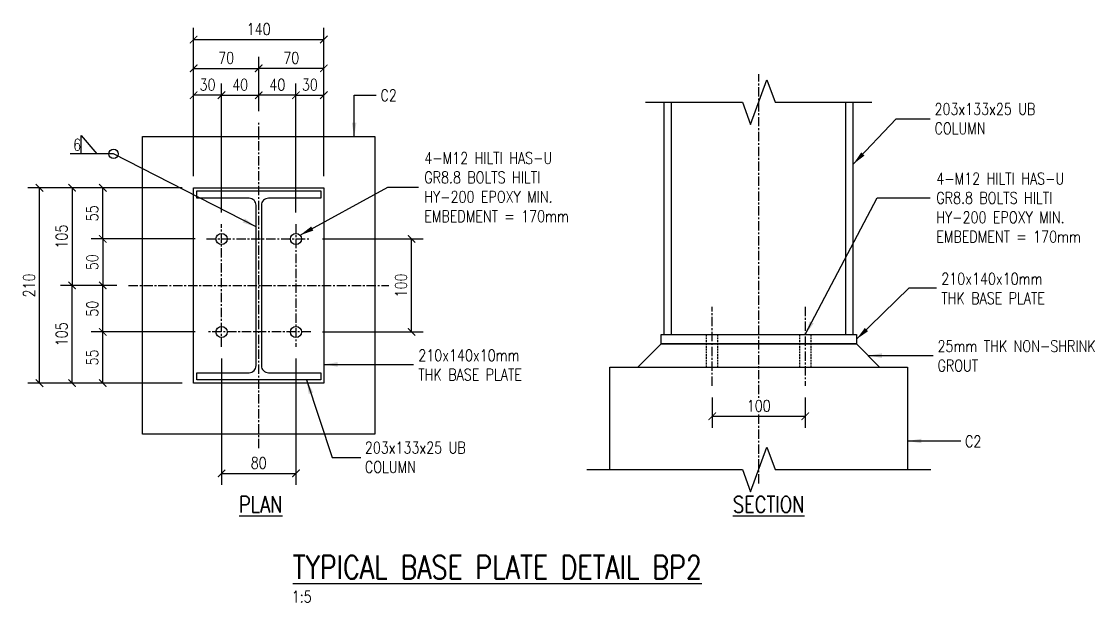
# Model space of a CAD drawing. Header units: metres. Extents: x -275466 to 90519, y -3176 to 139523.
# Drawn here: x 4139 to 5293, y 119998 to 120623 of the extents above; entities that cross this region are included whole.
import ezdxf

# ---------------------------------------------------------------- set-up
doc = ezdxf.new("R2010")
doc.units = ezdxf.units.M
doc.linetypes.add('VB-cl10', pattern=[16, 10, -2, 2, -2])
doc.linetypes.add('VB-dash2', pattern=[3, 2, -1])
for name, color, linetype in [('GCE0003_SC_Plan L0 - 0.35', 3, 'Continuous'), ('GCE1010_SC_Elev - 0.18', 8, 'Continuous'), ('GCE1013_SC_Elev - 0.5', 2, 'Continuous'), ('GCE1014_SC_Elev - Hidden', 1, 'VB-dash2'), ('GCE8001_GF_0.18', 8, 'Continuous'), ('GCE8021_GG_Gridline', 7, 'VB-cl10'), ('GCE8052_GT_0.35', 3, 'Continuous'), ('GCE8053_GT_0.5', 2, 'Continuous')]:
    doc.layers.add(name, color=color, linetype=linetype)
doc.styles.add('1-5      h 25', font='romans.shx', dxfattribs={"width": 0.8, "height": 12.5})
doc.styles.add('1-5      h 35', font='romans.shx', dxfattribs={"width": 0.8, "height": 17.5})
doc.styles.get("Standard").update_dxf_attribs({"font": 'romans.shx', "width": 0.8})
doc.dimstyles.new('1-5', dxfattribs={"dimscale": 0, "dimtxt": 12.5, "dimasz": 8, "dimexe": 12.5, "dimexo": 12.5, "dimgap": 5, "dimtad": 1, "dimdec": 0, "dimzin": 0, "dimtxsty": '1-5      h 25', "dimblk": 'ARCHTICK', "dimcen": 0, "dimclrd": 7, "dimclre": 7, "dimclrt": 3, "dimadec": 0, "dimazin": 0, "dimtfac": 1, "dimtdec": 0, "dimtix": 1, "dimtmove": 2, "dimatfit": 0, "dimldrblk": 'NONE', "dimfxl": 1, "dimtfill": 1, "dimtolj": 1, "dimtzin": 0, "dimarcsym": 0})
doc.dimstyles.new('1-5$7', dxfattribs={"dimscale": 0, "dimtxt": 12.5, "dimasz": 15, "dimexe": 12.5, "dimexo": 12.5, "dimgap": 5, "dimtad": 1, "dimdec": 0, "dimzin": 0, "dimtxsty": '1-5      h 25', "dimblk": 'ARCHTICK', "dimcen": 0, "dimclrd": 7, "dimclre": 7, "dimclrt": 3, "dimadec": 0, "dimazin": 0, "dimtfac": 1, "dimtdec": 0, "dimtix": 1, "dimtmove": 2, "dimatfit": 0, "dimfxl": 1, "dimtfill": 1, "dimtolj": 1, "dimtzin": 0, "dimarcsym": 0})

# ---------------------------------------------------------------- blocks, each defined once
blk = doc.blocks.new('_ArchTick')
at = {"color": 0, "linetype": 'ByBlock', "const_width": 0.15}
blk.add_lwpolyline([(-0.5, -0.5), (0.5, 0.5)], dxfattribs=at)
blk = doc.blocks.new('*D68')
at = {"layer": 'Defpoints', "color": 0, "transparency": 16777216}
for p in [(4354.5, 120273.3), (4434.5, 120273.3), (4434.5, 120137.3)]:
    blk.add_point(p, dxfattribs=at)
at = {"layer": 'GCE0003_SC_Plan L0 - 0.35', "color": 7, "lineweight": -2, "transparency": 16777216}
for p, q in [((4354.5, 120260.8), (4354.5, 120124.8)), ((4434.5, 120260.8), (4434.5, 120124.8)), ((4354.5, 120137.3), (4434.5, 120137.3))]:
    blk.add_line(p, q, dxfattribs=at)
at = {"layer": 'GCE0003_SC_Plan L0 - 0.35', "color": 7, "lineweight": -2, "transparency": 16777216, "xscale": 8, "yscale": 8, "zscale": 8, "rotation": 180}
blk.add_blockref('_ArchTick', (4354.5, 120137.3), dxfattribs=at)
at = {"layer": 'GCE0003_SC_Plan L0 - 0.35', "color": 7, "lineweight": -2, "transparency": 16777216, "xscale": 8, "yscale": 8, "zscale": 8}
blk.add_blockref('_ArchTick', (4434.5, 120137.3), dxfattribs=at)
at = {"layer": 'GCE0003_SC_Plan L0 - 0.35', "color": 3, "transparency": 16777216, "insert": (4394.5, 120148.5), "char_height": 12.5, "attachment_point": 5, "style": '1-5      h 25', "bg_fill": 3, "box_fill_scale": 1.1, "bg_fill_color": 256, "bg_fill_true_color": 13158600, "bg_fill_transparency": 0}
blk.add_mtext('\\A1;80', dxfattribs=at)
blk = doc.blocks.new('_None')
blk = doc.blocks.new('*D69')
at = {"layer": 'Defpoints', "color": 0, "transparency": 16777216}
for p in [(4450.5, 120389.3), (4558.8, 120389.3), (4450.5, 120289.3)]:
    blk.add_point(p, dxfattribs=at)
at = {"layer": 'GCE0003_SC_Plan L0 - 0.35', "color": 7, "lineweight": -2, "transparency": 16777216}
for p, q in [((4463, 120389.3), (4571.3, 120389.3)), ((4558.8, 120289.3), (4558.8, 120389.3)), ((4463, 120289.3), (4571.3, 120289.3))]:
    blk.add_line(p, q, dxfattribs=at)
at = {"layer": 'GCE0003_SC_Plan L0 - 0.35', "color": 7, "lineweight": -2, "transparency": 16777216, "xscale": 8, "yscale": 8, "zscale": 8}
for p, rotation in [((4558.8, 120389.3), 90), ((4558.8, 120289.3), 270)]:
    blk.add_blockref('_ArchTick', p, dxfattribs=dict(at, rotation=rotation))
at = {"layer": 'GCE0003_SC_Plan L0 - 0.35', "color": 3, "transparency": 16777216, "insert": (4547.5, 120339.3), "char_height": 12.5, "attachment_point": 5, "rotation": 90, "style": '1-5      h 25', "bg_fill": 3, "box_fill_scale": 1.1, "bg_fill_color": 256, "bg_fill_true_color": 13158600, "bg_fill_transparency": 0}
blk.add_mtext('\\A1;100', dxfattribs=at)
blk = doc.blocks.new('*D70')
at = {"layer": 'Defpoints', "color": 0, "transparency": 16777216}
for p in [(4226.8, 120339.3), (4254.5, 120339.3), (4338.5, 120289.3)]:
    blk.add_point(p, dxfattribs=at)
at = {"layer": 'GCE0003_SC_Plan L0 - 0.35', "color": 7, "lineweight": -2, "transparency": 16777216}
for p, q in [((4242, 120339.3), (4214.3, 120339.3)), ((4226.8, 120289.3), (4226.8, 120339.3)), ((4326, 120289.3), (4214.3, 120289.3))]:
    blk.add_line(p, q, dxfattribs=at)
at = {"layer": 'GCE0003_SC_Plan L0 - 0.35', "color": 7, "lineweight": -2, "transparency": 16777216, "xscale": 8, "yscale": 8, "zscale": 8}
for p, rotation in [((4226.8, 120339.3), 90), ((4226.8, 120289.3), 270)]:
    blk.add_blockref('_ArchTick', p, dxfattribs=dict(at, rotation=rotation))
at = {"layer": 'GCE0003_SC_Plan L0 - 0.35', "color": 3, "transparency": 16777216, "insert": (4215.6, 120314.3), "char_height": 12.5, "attachment_point": 5, "rotation": 90, "style": '1-5      h 25', "bg_fill": 3, "box_fill_scale": 1.1, "bg_fill_color": 256, "bg_fill_true_color": 13158600, "bg_fill_transparency": 0}
blk.add_mtext('\\A1;50', dxfattribs=at)
blk = doc.blocks.new('*D71')
at = {"layer": 'Defpoints', "color": 0, "transparency": 16777216}
for p in [(4338.5, 120389.3), (4226.8, 120339.3), (4254.5, 120339.3)]:
    blk.add_point(p, dxfattribs=at)
at = {"layer": 'GCE0003_SC_Plan L0 - 0.35', "color": 7, "lineweight": -2, "transparency": 16777216}
for p, q in [((4326, 120389.3), (4214.3, 120389.3)), ((4226.8, 120389.3), (4226.8, 120339.3)), ((4242, 120339.3), (4214.3, 120339.3))]:
    blk.add_line(p, q, dxfattribs=at)
at = {"layer": 'GCE0003_SC_Plan L0 - 0.35', "color": 7, "lineweight": -2, "transparency": 16777216, "xscale": 8, "yscale": 8, "zscale": 8}
for p, rotation in [((4226.8, 120389.3), 90), ((4226.8, 120339.3), 270)]:
    blk.add_blockref('_ArchTick', p, dxfattribs=dict(at, rotation=rotation))
at = {"layer": 'GCE0003_SC_Plan L0 - 0.35', "color": 3, "transparency": 16777216, "insert": (4215.6, 120364.3), "char_height": 12.5, "attachment_point": 5, "rotation": 90, "style": '1-5      h 25', "bg_fill": 3, "box_fill_scale": 1.1, "bg_fill_color": 256, "bg_fill_true_color": 13158600, "bg_fill_transparency": 0}
blk.add_mtext('\\A1;50', dxfattribs=at)
blk = doc.blocks.new('*D72')
at = {"layer": 'Defpoints', "color": 0, "transparency": 16777216}
for p in [(4226.8, 120444.3), (4324.5, 120444.3), (4338.5, 120389.3)]:
    blk.add_point(p, dxfattribs=at)
at = {"layer": 'GCE0003_SC_Plan L0 - 0.35', "color": 7, "lineweight": -2, "transparency": 16777216}
for p, q in [((4312, 120444.3), (4214.3, 120444.3)), ((4226.8, 120389.3), (4226.8, 120444.3)), ((4326, 120389.3), (4214.3, 120389.3))]:
    blk.add_line(p, q, dxfattribs=at)
at = {"layer": 'GCE0003_SC_Plan L0 - 0.35', "color": 7, "lineweight": -2, "transparency": 16777216, "xscale": 8, "yscale": 8, "zscale": 8}
for p, rotation in [((4226.8, 120444.3), 90), ((4226.8, 120389.3), 270)]:
    blk.add_blockref('_ArchTick', p, dxfattribs=dict(at, rotation=rotation))
at = {"layer": 'GCE0003_SC_Plan L0 - 0.35', "color": 3, "transparency": 16777216, "insert": (4215.6, 120416.8), "char_height": 12.5, "attachment_point": 5, "rotation": 90, "style": '1-5      h 25', "bg_fill": 3, "box_fill_scale": 1.1, "bg_fill_color": 256, "bg_fill_true_color": 13158600, "bg_fill_transparency": 0}
blk.add_mtext('\\A1;55', dxfattribs=at)
blk = doc.blocks.new('*D73')
at = {"layer": 'Defpoints', "color": 0, "transparency": 16777216}
for p in [(4324.5, 120444.3), (4193.8, 120339.3), (4254.5, 120339.3)]:
    blk.add_point(p, dxfattribs=at)
at = {"layer": 'GCE0003_SC_Plan L0 - 0.35', "color": 7, "lineweight": -2, "transparency": 16777216}
for p, q in [((4312, 120444.3), (4181.3, 120444.3)), ((4193.8, 120444.3), (4193.8, 120339.3)), ((4242, 120339.3), (4181.3, 120339.3))]:
    blk.add_line(p, q, dxfattribs=at)
at = {"layer": 'GCE0003_SC_Plan L0 - 0.35', "color": 7, "lineweight": -2, "transparency": 16777216, "xscale": 8, "yscale": 8, "zscale": 8}
for p, rotation in [((4193.8, 120444.3), 90), ((4193.8, 120339.3), 270)]:
    blk.add_blockref('_ArchTick', p, dxfattribs=dict(at, rotation=rotation))
at = {"layer": 'GCE0003_SC_Plan L0 - 0.35', "color": 3, "transparency": 16777216, "insert": (4182.6, 120391.8), "char_height": 12.5, "attachment_point": 5, "rotation": 90, "style": '1-5      h 25', "bg_fill": 3, "box_fill_scale": 1.1, "bg_fill_color": 256, "bg_fill_true_color": 13158600, "bg_fill_transparency": 0}
blk.add_mtext('\\A1;105', dxfattribs=at)
blk = doc.blocks.new('*D74')
at = {"layer": 'Defpoints', "color": 0, "transparency": 16777216}
for p in [(4193.8, 120339.3), (4254.5, 120339.3), (4324.5, 120234.3)]:
    blk.add_point(p, dxfattribs=at)
at = {"layer": 'GCE0003_SC_Plan L0 - 0.35', "color": 7, "lineweight": -2, "transparency": 16777216}
for p, q in [((4242, 120339.3), (4181.3, 120339.3)), ((4193.8, 120234.3), (4193.8, 120339.3)), ((4312, 120234.3), (4181.3, 120234.3))]:
    blk.add_line(p, q, dxfattribs=at)
at = {"layer": 'GCE0003_SC_Plan L0 - 0.35', "color": 7, "lineweight": -2, "transparency": 16777216, "xscale": 8, "yscale": 8, "zscale": 8}
for p, rotation in [((4193.8, 120339.3), 90), ((4193.8, 120234.3), 270)]:
    blk.add_blockref('_ArchTick', p, dxfattribs=dict(at, rotation=rotation))
at = {"layer": 'GCE0003_SC_Plan L0 - 0.35', "color": 3, "transparency": 16777216, "insert": (4182.6, 120286.8), "char_height": 12.5, "attachment_point": 5, "rotation": 90, "style": '1-5      h 25', "bg_fill": 3, "box_fill_scale": 1.1, "bg_fill_color": 256, "bg_fill_true_color": 13158600, "bg_fill_transparency": 0}
blk.add_mtext('\\A1;105', dxfattribs=at)
blk = doc.blocks.new('*D75')
at = {"layer": 'Defpoints', "color": 0, "transparency": 16777216}
for p in [(4158.8, 120444.3), (4324.5, 120444.3), (4324.5, 120234.3)]:
    blk.add_point(p, dxfattribs=at)
at = {"layer": 'GCE0003_SC_Plan L0 - 0.35', "color": 7, "lineweight": -2, "transparency": 16777216}
for p, q in [((4312, 120444.3), (4146.3, 120444.3)), ((4158.8, 120234.3), (4158.8, 120444.3)), ((4312, 120234.3), (4146.3, 120234.3))]:
    blk.add_line(p, q, dxfattribs=at)
at = {"layer": 'GCE0003_SC_Plan L0 - 0.35', "color": 7, "lineweight": -2, "transparency": 16777216, "xscale": 8, "yscale": 8, "zscale": 8}
for p, rotation in [((4158.8, 120444.3), 90), ((4158.8, 120234.3), 270)]:
    blk.add_blockref('_ArchTick', p, dxfattribs=dict(at, rotation=rotation))
at = {"layer": 'GCE0003_SC_Plan L0 - 0.35', "color": 3, "transparency": 16777216, "insert": (4147.6, 120339.3), "char_height": 12.5, "attachment_point": 5, "rotation": 90, "style": '1-5      h 25', "bg_fill": 3, "box_fill_scale": 1.1, "bg_fill_color": 256, "bg_fill_true_color": 13158600, "bg_fill_transparency": 0}
blk.add_mtext('\\A1;210', dxfattribs=at)
blk = doc.blocks.new('*D76')
at = {"layer": 'Defpoints', "color": 0, "transparency": 16777216}
for p in [(4226.8, 120289.3), (4338.5, 120289.3), (4324.5, 120234.3)]:
    blk.add_point(p, dxfattribs=at)
at = {"layer": 'GCE0003_SC_Plan L0 - 0.35', "color": 7, "lineweight": -2, "transparency": 16777216}
for p, q in [((4326, 120289.3), (4214.3, 120289.3)), ((4226.8, 120234.3), (4226.8, 120289.3)), ((4312, 120234.3), (4214.3, 120234.3))]:
    blk.add_line(p, q, dxfattribs=at)
at = {"layer": 'GCE0003_SC_Plan L0 - 0.35', "color": 7, "lineweight": -2, "transparency": 16777216, "xscale": 8, "yscale": 8, "zscale": 8}
for p, rotation in [((4226.8, 120289.3), 90), ((4226.8, 120234.3), 270)]:
    blk.add_blockref('_ArchTick', p, dxfattribs=dict(at, rotation=rotation))
at = {"layer": 'GCE0003_SC_Plan L0 - 0.35', "color": 3, "transparency": 16777216, "insert": (4215.6, 120261.8), "char_height": 12.5, "attachment_point": 5, "rotation": 90, "style": '1-5      h 25', "bg_fill": 3, "box_fill_scale": 1.1, "bg_fill_color": 256, "bg_fill_true_color": 13158600, "bg_fill_transparency": 0}
blk.add_mtext('\\A1;55', dxfattribs=at)
blk = doc.blocks.new('*D77')
at = {"layer": 'Defpoints', "color": 0, "transparency": 16777216}
for p in [(4394.5, 120543.8), (4394.5, 120514.3), (4354.5, 120405.3)]:
    blk.add_point(p, dxfattribs=at)
at = {"layer": 'GCE0003_SC_Plan L0 - 0.35', "color": 7, "lineweight": -2, "transparency": 16777216}
for p, q in [((4354.5, 120417.8), (4354.5, 120556.3)), ((4394.5, 120526.8), (4394.5, 120556.3)), ((4354.5, 120543.8), (4394.5, 120543.8))]:
    blk.add_line(p, q, dxfattribs=at)
at = {"layer": 'GCE0003_SC_Plan L0 - 0.35', "color": 7, "lineweight": -2, "transparency": 16777216, "xscale": 8, "yscale": 8, "zscale": 8, "rotation": 180}
blk.add_blockref('_ArchTick', (4354.5, 120543.8), dxfattribs=at)
at = {"layer": 'GCE0003_SC_Plan L0 - 0.35', "color": 7, "lineweight": -2, "transparency": 16777216, "xscale": 8, "yscale": 8, "zscale": 8}
blk.add_blockref('_ArchTick', (4394.5, 120543.8), dxfattribs=at)
at = {"layer": 'GCE0003_SC_Plan L0 - 0.35', "color": 3, "transparency": 16777216, "insert": (4374.5, 120555.1), "char_height": 12.5, "attachment_point": 5, "style": '1-5      h 25', "bg_fill": 3, "box_fill_scale": 1.1, "bg_fill_color": 256, "bg_fill_true_color": 13158600, "bg_fill_transparency": 0}
blk.add_mtext('\\A1;40', dxfattribs=at)
blk = doc.blocks.new('*D78')
at = {"layer": 'Defpoints', "color": 0, "transparency": 16777216}
for p in [(4324.5, 120444.3), (4354.5, 120405.3)]:
    blk.add_point(p, dxfattribs=at)
at = {"layer": 'GCE0003_SC_Plan L0 - 0.35', "color": 7, "lineweight": -2, "transparency": 16777216}
for p, q in [((4324.5, 120456.8), (4324.5, 120556.3)), ((4354.5, 120417.8), (4354.5, 120556.3)), ((4354.5, 120543.8), (4324.5, 120543.8))]:
    blk.add_line(p, q, dxfattribs=at)
at = {"layer": 'GCE0003_SC_Plan L0 - 0.35', "color": 7, "lineweight": -2, "transparency": 16777216, "xscale": 8, "yscale": 8, "zscale": 8, "rotation": 180}
blk.add_blockref('_ArchTick', (4324.5, 120543.8), dxfattribs=at)
at = {"layer": 'GCE0003_SC_Plan L0 - 0.35', "color": 7, "lineweight": -2, "transparency": 16777216, "xscale": 8, "yscale": 8, "zscale": 8}
blk.add_blockref('_ArchTick', (4354.5, 120543.8), dxfattribs=at)
at = {"layer": 'GCE0003_SC_Plan L0 - 0.35', "color": 3, "transparency": 16777216, "insert": (4339.5, 120555.1), "char_height": 12.5, "attachment_point": 5, "style": '1-5      h 25', "bg_fill": 3, "box_fill_scale": 1.1, "bg_fill_color": 256, "bg_fill_true_color": 13158600, "bg_fill_transparency": 0}
blk.add_mtext('\\A1;30', dxfattribs=at)
at = {"layer": 'Defpoints', "color": 0, "transparency": 16777216}
blk.add_point((4324.5, 120543.8), dxfattribs=at)
blk = doc.blocks.new('*D79')
at = {"layer": 'Defpoints', "color": 0, "transparency": 16777216}
for p in [(4394.5, 120572.7), (4394.5, 120514.3), (4324.5, 120444.3)]:
    blk.add_point(p, dxfattribs=at)
at = {"layer": 'GCE0003_SC_Plan L0 - 0.35', "color": 7, "lineweight": -2, "transparency": 16777216}
for p, q in [((4324.5, 120456.8), (4324.5, 120585.2)), ((4394.5, 120526.8), (4394.5, 120585.2)), ((4324.5, 120572.7), (4394.5, 120572.7))]:
    blk.add_line(p, q, dxfattribs=at)
at = {"layer": 'GCE0003_SC_Plan L0 - 0.35', "color": 7, "lineweight": -2, "transparency": 16777216, "xscale": 8, "yscale": 8, "zscale": 8, "rotation": 180}
blk.add_blockref('_ArchTick', (4324.5, 120572.7), dxfattribs=at)
at = {"layer": 'GCE0003_SC_Plan L0 - 0.35', "color": 7, "lineweight": -2, "transparency": 16777216, "xscale": 8, "yscale": 8, "zscale": 8}
blk.add_blockref('_ArchTick', (4394.5, 120572.7), dxfattribs=at)
at = {"layer": 'GCE0003_SC_Plan L0 - 0.35', "color": 3, "transparency": 16777216, "insert": (4359.5, 120584), "char_height": 12.5, "attachment_point": 5, "style": '1-5      h 25', "bg_fill": 3, "box_fill_scale": 1.1, "bg_fill_color": 256, "bg_fill_true_color": 13158600, "bg_fill_transparency": 0}
blk.add_mtext('\\A1;70', dxfattribs=at)
blk = doc.blocks.new('*D80')
at = {"layer": 'Defpoints', "color": 0, "transparency": 16777216}
for p in [(4464.5, 120603.7), (4324.5, 120444.3), (4464.5, 120444.3)]:
    blk.add_point(p, dxfattribs=at)
at = {"layer": 'GCE0003_SC_Plan L0 - 0.35', "color": 7, "lineweight": -2, "transparency": 16777216}
for p, q in [((4324.5, 120456.8), (4324.5, 120616.2)), ((4464.5, 120456.8), (4464.5, 120616.2)), ((4324.5, 120603.7), (4464.5, 120603.7))]:
    blk.add_line(p, q, dxfattribs=at)
at = {"layer": 'GCE0003_SC_Plan L0 - 0.35', "color": 7, "lineweight": -2, "transparency": 16777216, "xscale": 8, "yscale": 8, "zscale": 8, "rotation": 180}
blk.add_blockref('_ArchTick', (4324.5, 120603.7), dxfattribs=at)
at = {"layer": 'GCE0003_SC_Plan L0 - 0.35', "color": 7, "lineweight": -2, "transparency": 16777216, "xscale": 8, "yscale": 8, "zscale": 8}
blk.add_blockref('_ArchTick', (4464.5, 120603.7), dxfattribs=at)
at = {"layer": 'GCE0003_SC_Plan L0 - 0.35', "color": 3, "transparency": 16777216, "insert": (4394.5, 120614.9), "char_height": 12.5, "attachment_point": 5, "style": '1-5      h 25', "bg_fill": 3, "box_fill_scale": 1.1, "bg_fill_color": 256, "bg_fill_true_color": 13158600, "bg_fill_transparency": 0}
blk.add_mtext('\\A1;140', dxfattribs=at)
blk = doc.blocks.new('*D81')
at = {"layer": 'Defpoints', "color": 0, "transparency": 16777216}
for p in [(4394.5, 120572.7), (4394.5, 120514.3), (4464.5, 120444.3)]:
    blk.add_point(p, dxfattribs=at)
at = {"layer": 'GCE0003_SC_Plan L0 - 0.35', "color": 7, "lineweight": -2, "transparency": 16777216}
for p, q in [((4394.5, 120526.8), (4394.5, 120585.2)), ((4464.5, 120456.8), (4464.5, 120585.2)), ((4464.5, 120572.7), (4394.5, 120572.7))]:
    blk.add_line(p, q, dxfattribs=at)
at = {"layer": 'GCE0003_SC_Plan L0 - 0.35', "color": 7, "lineweight": -2, "transparency": 16777216, "xscale": 8, "yscale": 8, "zscale": 8, "rotation": 180}
blk.add_blockref('_ArchTick', (4394.5, 120572.7), dxfattribs=at)
at = {"layer": 'GCE0003_SC_Plan L0 - 0.35', "color": 7, "lineweight": -2, "transparency": 16777216, "xscale": 8, "yscale": 8, "zscale": 8}
blk.add_blockref('_ArchTick', (4464.5, 120572.7), dxfattribs=at)
at = {"layer": 'GCE0003_SC_Plan L0 - 0.35', "color": 3, "transparency": 16777216, "insert": (4429.5, 120584), "char_height": 12.5, "attachment_point": 5, "style": '1-5      h 25', "bg_fill": 3, "box_fill_scale": 1.1, "bg_fill_color": 256, "bg_fill_true_color": 13158600, "bg_fill_transparency": 0}
blk.add_mtext('\\A1;70', dxfattribs=at)
blk = doc.blocks.new('*D82')
at = {"layer": 'Defpoints', "color": 0, "transparency": 16777216}
for p in [(4394.5, 120543.8), (4394.5, 120514.3), (4434.5, 120405.3)]:
    blk.add_point(p, dxfattribs=at)
at = {"layer": 'GCE0003_SC_Plan L0 - 0.35', "color": 7, "lineweight": -2, "transparency": 16777216}
for p, q in [((4394.5, 120526.8), (4394.5, 120556.3)), ((4434.5, 120417.8), (4434.5, 120556.3)), ((4434.5, 120543.8), (4394.5, 120543.8))]:
    blk.add_line(p, q, dxfattribs=at)
at = {"layer": 'GCE0003_SC_Plan L0 - 0.35', "color": 7, "lineweight": -2, "transparency": 16777216, "xscale": 8, "yscale": 8, "zscale": 8, "rotation": 180}
blk.add_blockref('_ArchTick', (4394.5, 120543.8), dxfattribs=at)
at = {"layer": 'GCE0003_SC_Plan L0 - 0.35', "color": 7, "lineweight": -2, "transparency": 16777216, "xscale": 8, "yscale": 8, "zscale": 8}
blk.add_blockref('_ArchTick', (4434.5, 120543.8), dxfattribs=at)
at = {"layer": 'GCE0003_SC_Plan L0 - 0.35', "color": 3, "transparency": 16777216, "insert": (4414.5, 120555.1), "char_height": 12.5, "attachment_point": 5, "style": '1-5      h 25', "bg_fill": 3, "box_fill_scale": 1.1, "bg_fill_color": 256, "bg_fill_true_color": 13158600, "bg_fill_transparency": 0}
blk.add_mtext('\\A1;40', dxfattribs=at)
blk = doc.blocks.new('*D83')
at = {"layer": 'Defpoints', "color": 0, "transparency": 16777216}
for p in [(4464.5, 120444.3), (4434.5, 120405.3)]:
    blk.add_point(p, dxfattribs=at)
at = {"layer": 'GCE0003_SC_Plan L0 - 0.35', "color": 7, "lineweight": -2, "transparency": 16777216}
for p, q in [((4434.5, 120417.8), (4434.5, 120556.3)), ((4464.5, 120456.8), (4464.5, 120556.3)), ((4434.5, 120543.8), (4464.5, 120543.8))]:
    blk.add_line(p, q, dxfattribs=at)
at = {"layer": 'GCE0003_SC_Plan L0 - 0.35', "color": 7, "lineweight": -2, "transparency": 16777216, "xscale": 8, "yscale": 8, "zscale": 8, "rotation": 180}
blk.add_blockref('_ArchTick', (4434.5, 120543.8), dxfattribs=at)
at = {"layer": 'GCE0003_SC_Plan L0 - 0.35', "color": 7, "lineweight": -2, "transparency": 16777216, "xscale": 8, "yscale": 8, "zscale": 8}
blk.add_blockref('_ArchTick', (4464.5, 120543.8), dxfattribs=at)
at = {"layer": 'GCE0003_SC_Plan L0 - 0.35', "color": 3, "transparency": 16777216, "insert": (4449.5, 120555.1), "char_height": 12.5, "attachment_point": 5, "style": '1-5      h 25', "bg_fill": 3, "box_fill_scale": 1.1, "bg_fill_color": 256, "bg_fill_true_color": 13158600, "bg_fill_transparency": 0}
blk.add_mtext('\\A1;30', dxfattribs=at)
at = {"layer": 'Defpoints', "color": 0, "transparency": 16777216}
blk.add_point((4464.5, 120543.8), dxfattribs=at)
blk = doc.blocks.new('*D92')
at = {"layer": 'Defpoints', "color": 0, "transparency": 16777216}
for p in [(4882.1, 120231.4), (4982.1, 120231.4), (4982.1, 120198.7)]:
    blk.add_point(p, dxfattribs=at)
at = {"layer": 'GCE0003_SC_Plan L0 - 0.35', "color": 7, "lineweight": -2, "transparency": 16777216}
for p, q in [((4882.1, 120218.9), (4882.1, 120186.2)), ((4982.1, 120218.9), (4982.1, 120186.2)), ((4882.1, 120198.7), (4982.1, 120198.7))]:
    blk.add_line(p, q, dxfattribs=at)
at = {"layer": 'GCE0003_SC_Plan L0 - 0.35', "color": 7, "lineweight": -2, "transparency": 16777216, "xscale": 8, "yscale": 8, "zscale": 8, "rotation": 180}
blk.add_blockref('_ArchTick', (4882.1, 120198.7), dxfattribs=at)
at = {"layer": 'GCE0003_SC_Plan L0 - 0.35', "color": 7, "lineweight": -2, "transparency": 16777216, "xscale": 8, "yscale": 8, "zscale": 8}
blk.add_blockref('_ArchTick', (4982.1, 120198.7), dxfattribs=at)
at = {"layer": 'GCE0003_SC_Plan L0 - 0.35', "color": 3, "transparency": 16777216, "insert": (4932.1, 120209.9), "char_height": 12.5, "attachment_point": 5, "style": '1-5      h 25', "bg_fill": 3, "box_fill_scale": 1.1, "bg_fill_color": 256, "bg_fill_true_color": 13158600, "bg_fill_transparency": 0}
blk.add_mtext('\\A1;100', dxfattribs=at)

msp = doc.modelspace()

# ---------------------------------------------------------------- linework, layer by layer
at = {"layer": 'GCE0003_SC_Plan L0 - 0.35'}
for points in [[(4830.5, 120286.4), (4830.5, 120536.4)], [(4838.3, 120286.4), (4838.3, 120536.4)], [(5025.9, 120286.4), (5025.9, 120536.4)], [(5033.7, 120286.4), (5033.7, 120536.4)], [(4203.6, 120480.7), (4203.6, 120500.7), (4220.4, 120480.7)]]:
    msp.add_lwpolyline(points, dxfattribs=at)
for points in [[(4464.5, 120234.3), (4324.5, 120234.3), (4324.5, 120444.3), (4464.5, 120444.3)], [(4827.1, 120286.4), (5037.1, 120286.4), (5037.1, 120276.4), (4827.1, 120276.4)]]:
    msp.add_lwpolyline(points, close=True, dxfattribs=at)
for centre, radius in [((4238.4, 120480.7), 5), ((4354.5, 120389.3), 6), ((4434.5, 120389.3), 6), ((4354.5, 120289.3), 6), ((4434.5, 120289.3), 6)]:
    msp.add_circle(centre, radius, dxfattribs=at)
at = {"layer": 'GCE1010_SC_Elev - 0.18'}
msp.add_lwpolyline([(4269.5, 120499.3), (4519.5, 120499.3), (4519.5, 120179.3), (4269.5, 120179.3)], close=True, dxfattribs=at)
for points in [[(4802.1, 120251.4), (4827.1, 120276.4), (5037.1, 120276.4), (5062.1, 120251.4)], [(4772.1, 120141.4), (4772.1, 120251.4), (5092.1, 120251.4), (5092.1, 120141.4)]]:
    msp.add_lwpolyline(points, dxfattribs=at)
at = {"layer": 'GCE1013_SC_Elev - 0.5'}
msp.add_lwpolyline([(4327.8, 120237.7), (4327.8, 120245.5), (4384.1, 120245.5, 0.414214), (4391.7, 120253.1), (4391.7, 120425.5, 0.414214), (4384.1, 120433.1), (4327.8, 120433.1), (4327.8, 120440.9), (4461.2, 120440.9), (4461.2, 120433.1), (4404.9, 120433.1, 0.414214), (4397.3, 120425.5), (4397.3, 120253.1, 0.414214), (4404.9, 120245.5), (4461.2, 120245.5), (4461.2, 120237.7)], format="xyb", close=True, dxfattribs=at)
at = {"layer": 'GCE1014_SC_Elev - Hidden'}
for points in [[(4876.1, 120251.4), (4876.1, 120286.4)], [(4888.1, 120251.4), (4888.1, 120286.4)], [(4976.1, 120286.4), (4976.1, 120251.4)], [(4988.1, 120286.4), (4988.1, 120251.4)]]:
    msp.add_lwpolyline(points, dxfattribs=at)
at = {"layer": 'GCE8001_GF_0.18', "linetype": 'Continuous'}
for points in [[(4810.5, 120536.4), (4914.6, 120536.4), (4923.4, 120512.3), (4940.9, 120560.4), (4949.6, 120536.4), (5053.7, 120536.4)], [(4747.1, 120141.4), (4914.6, 120141.4), (4923.4, 120117.3), (4940.9, 120165.4), (4949.6, 120141.4), (5117.1, 120141.4)]]:
    msp.add_lwpolyline(points, dxfattribs=at)
at = {"layer": 'GCE8021_GG_Gridline'}
for points in [[(4932.1, 120126.4), (4932.1, 120566.4)], [(4394.5, 120164.3), (4394.5, 120514.3)], [(4354.5, 120273.3), (4354.5, 120405.3)], [(4434.5, 120405.3), (4434.5, 120273.3)], [(4338.5, 120389.3), (4450.5, 120389.3)], [(4254.5, 120339.3), (4534.5, 120339.3)], [(4882.1, 120231.4), (4882.1, 120316.4)], [(4982.1, 120316.4), (4982.1, 120231.4)], [(4450.5, 120289.3), (4338.5, 120289.3)]]:
    msp.add_lwpolyline(points, dxfattribs=at)

# ---------------------------------------------------------------- texts
at = {"layer": 'GCE0003_SC_Plan L0 - 0.35', "attachment_point": 1}
for s, width, insert, char_height, style in [('C2', 20.81, (4525.4, 120550), 12.5, '1-5      h 25'), ('203x133x25 UB COLUMN', 123.862, (5121.1, 120535.2), 12.5, '1-5      h 25'), ('6', 8.808, (4194.9, 120496.8), 12.5, '1-5      h 25'), ('4-M12 HILTI HAS-U GR8.8 BOLTS HILTI HY-200 EPOXY MIN. EMBEDMENT = 170mm', 178.209, (4572.5, 120482.5), 12.5, '1-5      h 25'), ('4-M12 HILTI HAS-U GR8.8 BOLTS HILTI HY-200 EPOXY MIN. EMBEDMENT = 170mm', 178.209, (5123, 120460.5), 12.5, '1-5      h 25'), ('210x140x10mm THK BASE PLATE', 130.332, (5128.4, 120352.7), 12.5, '1-5      h 25'), ('210x140x10mm THK BASE PLATE', 130.332, (4566.1, 120270.5), 12.5, '1-5      h 25'), ('25mm THK NON-SHRINK GROUT', 194.941, (5124.3, 120280.3), 12.5, '1-5      h 25'), ('C2', 20.81, (5153.9, 120177.9), 12.5, '1-5      h 25'), ('203x133x25 UB COLUMN', 123.862, (4508.6, 120171.2), 12.5, '1-5      h 25'), ('{\\LPLAN}', 51.568, (4373.3, 120112.6), 17.5, '1-5      h 35'), ('{\\LSECTION}', 85.204, (4904.4, 120112.6), 17.5, '1-5      h 35')]:
    msp.add_mtext_dynamic_manual_height_columns(s, width=width, gutter_width=62.5, heights=[0], dxfattribs=dict(at, insert=insert, char_height=char_height, style=style))
at = {"layer": 'GCE8052_GT_0.35', "insert": (4430, 120010.9), "char_height": 12.5, "width": 38.571, "attachment_point": 1}
msp.add_mtext('1:5', dxfattribs=at)
at = {"layer": 'GCE8053_GT_0.5', "insert": (4431.2, 120048.9), "char_height": 25, "width": 511.984, "attachment_point": 1}
msp.add_mtext('{\\LTYPICAL BASE PLATE DETAIL BP2}', dxfattribs=at)

# ---------------------------------------------------------------- leaders
at = {"layer": 'GCE0003_SC_Plan L0 - 0.35'}
for points in [[(4497.1, 120499.3), (4497.1, 120543.8), (4520.7, 120543.8)], [(5033.7, 120469.7), (5079.7, 120518.3), (5116.6, 120518.3)], [(4982.1, 120286.4), (5059.4, 120433.5), (5116.6, 120433.5)], [(5037.1, 120281.4), (5094, 120336.6), (5123.4, 120336.6)], [(5049.6, 120263.9), (5119.7, 120263.9)], [(4464.5, 120254.4), (4561, 120254.4)], [(4445.9, 120237.7), (4473.5, 120154.4), (4504.1, 120154.4)], [(5092.1, 120172.1), (5149.3, 120172.1)]]:
    msp.add_leader(points, dimstyle='1-5$7', override={"dimscale": 1, "dimtad": 0}, dxfattribs=at)

# ---------------------------------------------------------------- next in the draw order: dimensions: what is measured, and where the dimension line sits
for base, p1, p2, picture, middle in [((4394.5, 120543.8), (4354.5, 120405.3), (4394.5, 120514.3), '*D77', (4374.5, 120555.1)), ((4434.5, 120137.3), (4354.5, 120273.3), (4434.5, 120273.3), '*D68', (4394.5, 120148.5)), ((4982.1, 120198.7), (4882.1, 120231.4), (4982.1, 120231.4), '*D92', (4932.1, 120209.9))]:
    dim = msp.add_linear_dim(base=base, p1=p1, p2=p2, dimstyle='1-5', override={"dimscale": 1}, dxfattribs=at)
    dim.commit()
    dim.dimension.update_dxf_attribs({"geometry": picture, "text_midpoint": middle})
for base, p1, p2, picture, middle in [((4558.8, 120389.3), (4450.5, 120289.3), (4450.5, 120389.3), '*D69', (4547.5, 120339.3)), ((4226.8, 120339.3), (4338.5, 120289.3), (4254.5, 120339.3), '*D70', (4215.6, 120314.3))]:
    dim = msp.add_linear_dim(base=base, p1=p1, p2=p2, angle=90, dimstyle='1-5', override={"dimscale": 1}, dxfattribs=at)
    dim.commit()
    dim.dimension.update_dxf_attribs({"geometry": picture, "text_midpoint": middle})

# ---------------------------------------------------------------- next in the draw order: dimensions: what is measured, and where the dimension line sits
dim = msp.add_linear_dim(base=(4226.8, 120339.3), p1=(4338.5, 120389.3), p2=(4254.5, 120339.3), angle=90, dimstyle='1-5', override={"dimscale": 1}, dxfattribs=at)
dim.commit()
dim.dimension.update_dxf_attribs({"geometry": '*D71', "text_midpoint": (4215.6, 120364.3)})

# ---------------------------------------------------------------- next in the draw order: dimensions: what is measured, and where the dimension line sits
dim = msp.add_linear_dim(base=(4226.8, 120444.3), p1=(4338.5, 120389.3), p2=(4324.5, 120444.3), angle=90, dimstyle='1-5', override={"dimscale": 1}, dxfattribs=at)
dim.commit()
dim.dimension.update_dxf_attribs({"geometry": '*D72', "text_midpoint": (4215.6, 120416.8)})

# ---------------------------------------------------------------- next in the draw order: dimensions: what is measured, and where the dimension line sits
dim = msp.add_linear_dim(base=(4193.8, 120339.3), p1=(4324.5, 120444.3), p2=(4254.5, 120339.3), angle=90, dimstyle='1-5', override={"dimscale": 1}, dxfattribs=at)
dim.commit()
dim.dimension.update_dxf_attribs({"geometry": '*D73', "text_midpoint": (4182.6, 120391.8)})

# ---------------------------------------------------------------- next in the draw order: dimensions: what is measured, and where the dimension line sits
dim = msp.add_linear_dim(base=(4193.8, 120339.3), p1=(4324.5, 120234.3), p2=(4254.5, 120339.3), angle=90, dimstyle='1-5', override={"dimscale": 1}, dxfattribs=at)
dim.commit()
dim.dimension.update_dxf_attribs({"geometry": '*D74', "text_midpoint": (4182.6, 120286.8)})

# ---------------------------------------------------------------- next in the draw order: dimensions: what is measured, and where the dimension line sits
dim = msp.add_linear_dim(base=(4158.8, 120444.3), p1=(4324.5, 120234.3), p2=(4324.5, 120444.3), angle=90, dimstyle='1-5', override={"dimscale": 1}, dxfattribs=at)
dim.commit()
dim.dimension.update_dxf_attribs({"geometry": '*D75', "text_midpoint": (4147.6, 120339.3)})

# ---------------------------------------------------------------- next in the draw order: dimensions: what is measured, and where the dimension line sits
dim = msp.add_linear_dim(base=(4324.5, 120543.8), p1=(4354.5, 120405.3), p2=(4324.5, 120444.3), dimstyle='1-5', override={"dimscale": 1}, dxfattribs=at)
dim.commit()
dim.dimension.update_dxf_attribs({"geometry": '*D78', "text_midpoint": (4339.5, 120555.1)})
dim = msp.add_linear_dim(base=(4226.8, 120289.3), p1=(4324.5, 120234.3), p2=(4338.5, 120289.3), angle=90, dimstyle='1-5', override={"dimscale": 1}, dxfattribs=at)
dim.commit()
dim.dimension.update_dxf_attribs({"geometry": '*D76', "text_midpoint": (4215.6, 120261.8)})

# ---------------------------------------------------------------- next in the draw order: dimensions: what is measured, and where the dimension line sits
dim = msp.add_linear_dim(base=(4394.5, 120572.7), p1=(4324.5, 120444.3), p2=(4394.5, 120514.3), dimstyle='1-5', override={"dimscale": 1}, dxfattribs=at)
dim.commit()
dim.dimension.update_dxf_attribs({"geometry": '*D79', "text_midpoint": (4359.5, 120584)})

# ---------------------------------------------------------------- next in the draw order: dimensions: what is measured, and where the dimension line sits
dim = msp.add_linear_dim(base=(4464.5, 120603.7), p1=(4324.5, 120444.3), p2=(4464.5, 120444.3), dimstyle='1-5', override={"dimscale": 1}, dxfattribs=at)
dim.commit()
dim.dimension.update_dxf_attribs({"geometry": '*D80', "text_midpoint": (4394.5, 120614.9)})

# ---------------------------------------------------------------- next in the draw order: dimensions: what is measured, and where the dimension line sits
dim = msp.add_linear_dim(base=(4394.5, 120572.7), p1=(4464.5, 120444.3), p2=(4394.5, 120514.3), dimstyle='1-5', override={"dimscale": 1}, dxfattribs=at)
dim.commit()
dim.dimension.update_dxf_attribs({"geometry": '*D81', "text_midpoint": (4429.5, 120584)})

# ---------------------------------------------------------------- next in the draw order: dimensions: what is measured, and where the dimension line sits
dim = msp.add_linear_dim(base=(4394.5, 120543.8), p1=(4434.5, 120405.3), p2=(4394.5, 120514.3), dimstyle='1-5', override={"dimscale": 1}, dxfattribs=at)
dim.commit()
dim.dimension.update_dxf_attribs({"geometry": '*D82', "text_midpoint": (4414.5, 120555.1)})

# ---------------------------------------------------------------- next in the draw order: dimensions: what is measured, and where the dimension line sits
dim = msp.add_linear_dim(base=(4464.5, 120543.8), p1=(4434.5, 120405.3), p2=(4464.5, 120444.3), dimstyle='1-5', override={"dimscale": 1}, dxfattribs=at)
dim.commit()
dim.dimension.update_dxf_attribs({"geometry": '*D83', "text_midpoint": (4449.5, 120555.1)})

# ---------------------------------------------------------------- next in the draw order: leaders
msp.add_leader([(4391.7, 120402.3), (4238.4, 120480.7), (4191.7, 120480.7)], dimstyle='1-5$7', override={"dimscale": 1, "dimtad": 0}, dxfattribs=at)

# ---------------------------------------------------------------- next in the draw order: leaders
msp.add_leader([(4438.9, 120393.3), (4533.2, 120444.8), (4566.1, 120444.8)], dimstyle='1-5$7', override={"dimscale": 1, "dimtad": 0}, dxfattribs=at)

doc.saveas('drawing.dxf')
